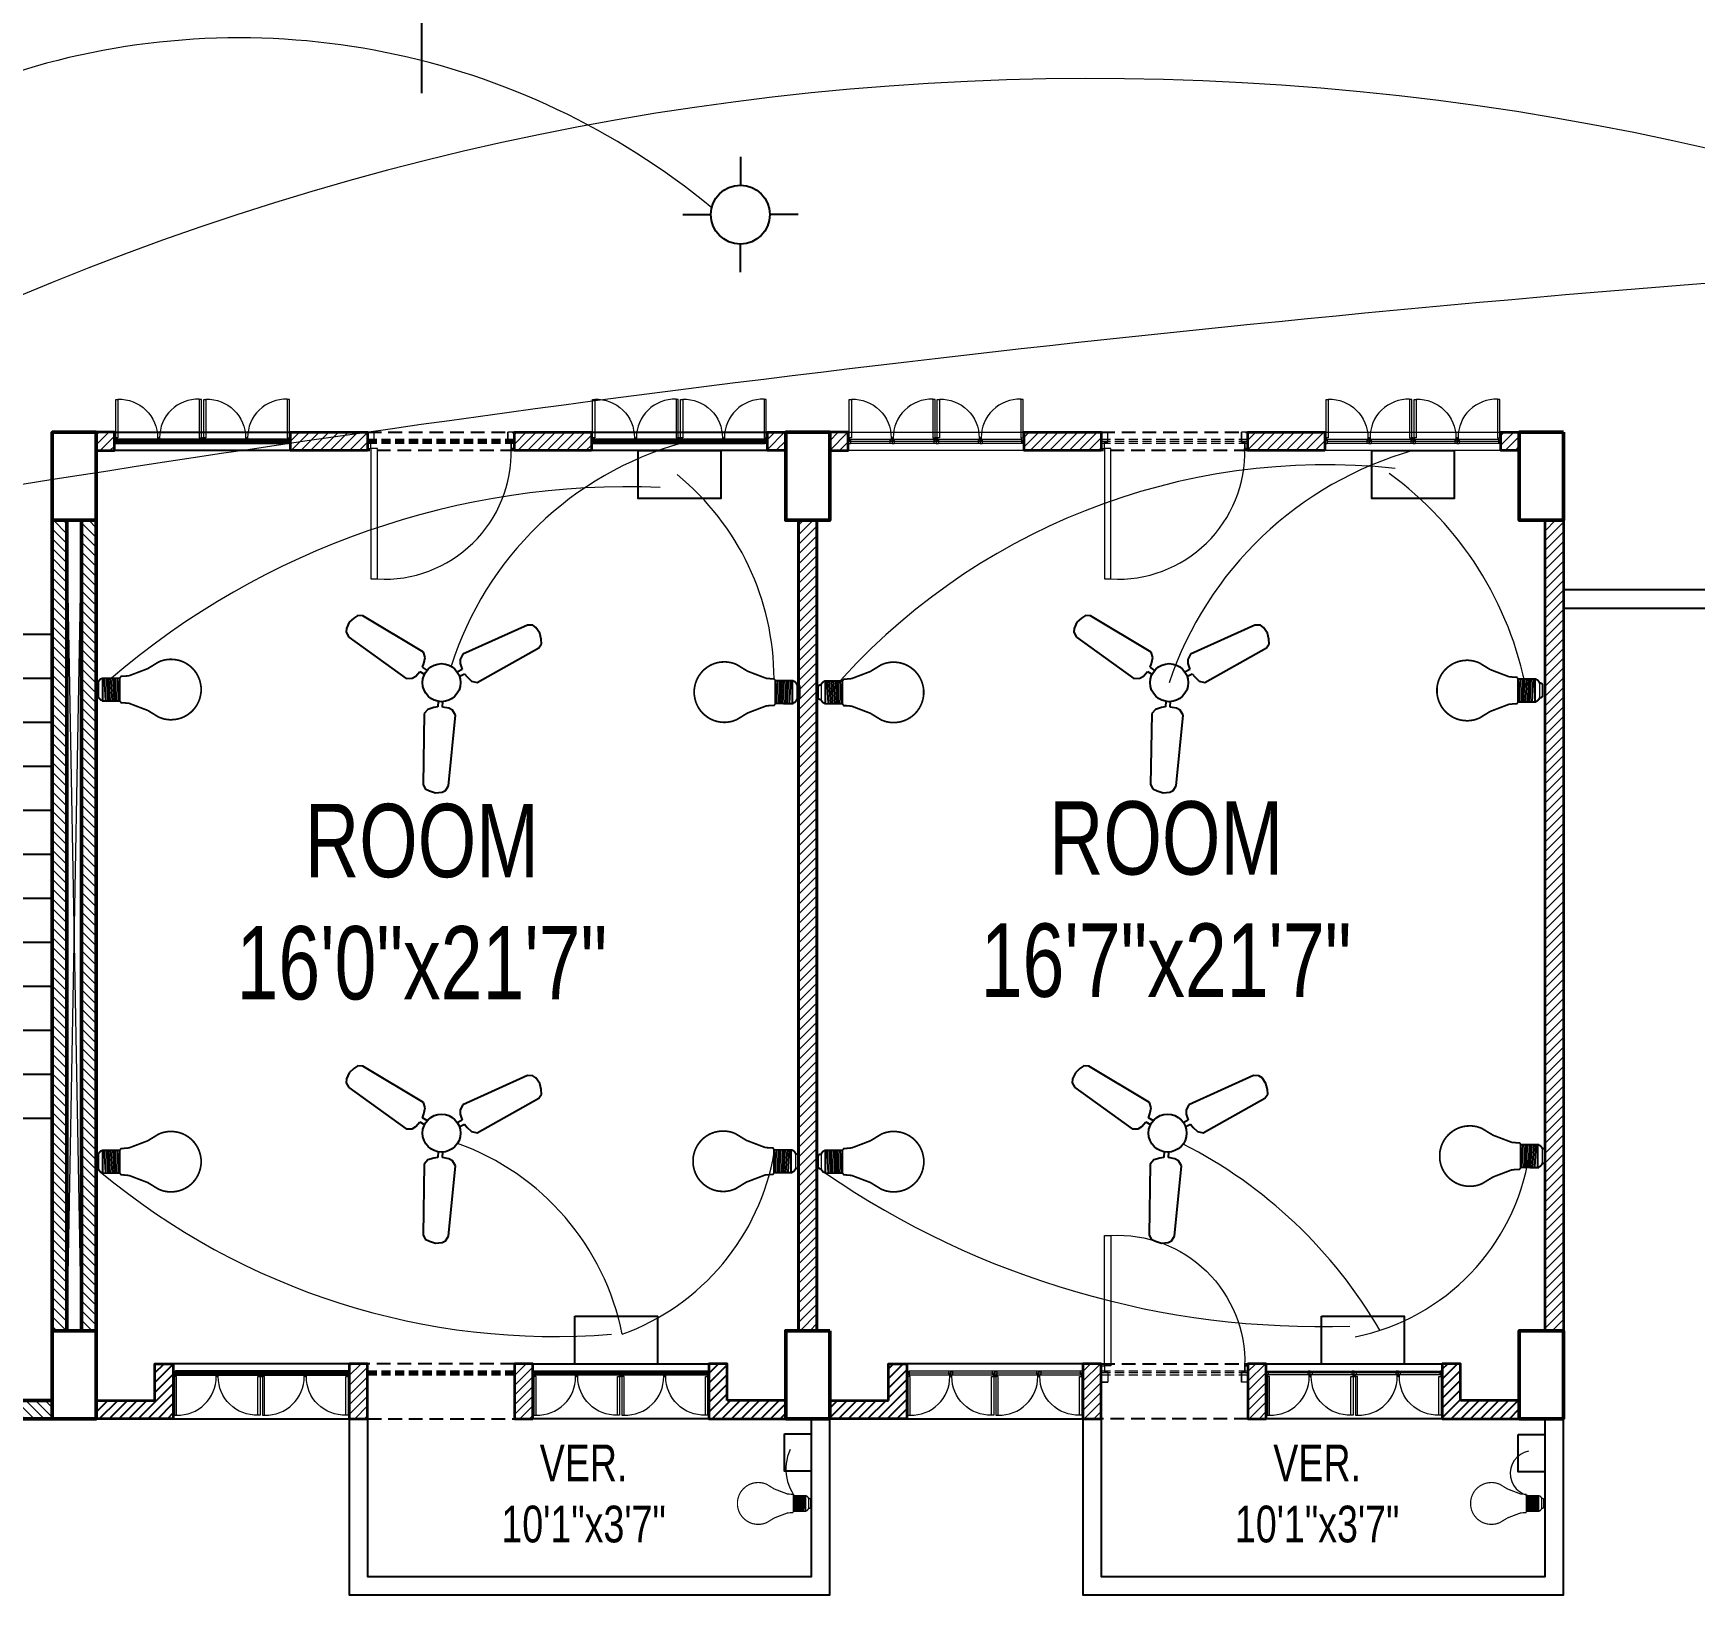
# Model space of a CAD drawing. Header units: inches. Extents: x -20263 to 10253, y -4567 to 3195.
# Drawn here: x -10349.5 to -9896.5, y 20.8 to 446.6 of the extents above; entities that cross this region are included whole.
import ezdxf

# ---------------------------------------------------------------- set-up
doc = ezdxf.new("R2010")
doc.units = ezdxf.units.IN
doc.header["$MEASUREMENT"] = 0
doc.linetypes.add('DASHED2', pattern=[0.375, 0.25, -0.125])
for name, color, linetype, lineweight in [('a', 2, 'Continuous', 5), ('A-TEXT', 7, 'Continuous', 5), ('ar-DOOR-WOOD', 44, 'Continuous', 0), ('light wiring', 1, 'Continuous', 5), ('Main Wall', 250, 'Continuous', 13)]:
    doc.layers.add(name, color=color, linetype=linetype, lineweight=lineweight)
doc.layers.add('BOX', color=7, linetype='Continuous')
doc.layers.add('liveline', color=1, linetype='Continuous')
doc.layers.add('hatch brick', color=32, linetype='Continuous', lineweight=0, transparency=0.4)
doc.styles.add('SIMPLE', font='romantic.ttf')
pattern_1 = [(45, (-64667.4789, -18619.158), (-1.325825215, 1.325825215), [])]
pattern_2 = [(45, (-64736.4789, -18621.158), (-1.325825215, 1.325825215), [])]
pattern_3 = [(45, (-64750.9789, -18621.158), (-1.325825215, 1.325825215), [])]
pattern_4 = [(45, (-64735.2676, -18621.158), (-1.325825215, 1.325825215), [])]
pattern_5 = [(45, (-64741.4789, -18873.158), (-1.325825215, 1.325825215), [])]
pattern_6 = [(45, (-64622.4789, -18619.158), (-1.325825215, 1.325825215), [])]

# ---------------------------------------------------------------- blocks, each defined once
blk = doc.blocks.new('stair final')
for points in [[(82, 124), (82, -90), (-70, -90), (-70, 124)], [(-37.5, 124), (-37.5, -49), (49.5, -49), (49.5, 122.75)], [(17, 100), (49.5, 124), (82, 100)], [(24.2, 100), (49.5, 124)], [(49.5, 124), (75, 100)], [(82, -8), (82, -90)]]:
    blk.add_lwpolyline(points)
blk.add_lwpolyline([(-5, 126), (17, 126), (17, -10), (-5, -10)], close=True)
blk.add_circle((-37.5, 124), 2.49)
at = {"layer": 'BOX', "ltscale": 2000}
for p, q in [((-5, 124), (-70, 124)), ((-5, 112), (-70, 112)), ((-5, 100), (-70, 100)), ((-5, 88), (-70, 88)), ((-5, 76), (-70, 76)), ((-5, 64), (-70, 64)), ((-5, 52), (-70, 52)), ((-5, 40), (-70, 40)), ((-5, 28), (-70, 28)), ((-5, 16), (-70, 16)), ((-5, 4), (-70, 4)), ((-5, -8), (-70, -8)), ((0, -8), (-3, -8)), ((15, -8), (12, -8))]:
    blk.add_line(p, q, dxfattribs=at)
at = {"layer": 'BOX', "linetype": 'DASHED2', "ltscale": 20}
for p, q in [((82, 124), (17, 124)), ((82, 112), (17, 112)), ((82, 100), (17, 100)), ((82, 88), (17, 88)), ((82, 76), (17, 76)), ((82, 64), (17, 64)), ((82, 52), (17, 52)), ((82, 40), (17, 40)), ((82, 28), (17, 28)), ((82, 16), (17, 16)), ((82, 4), (17, 4)), ((82, -8), (17, -8))]:
    blk.add_line(p, q, dxfattribs=at)
at = {"layer": 'BOX', "ltscale": 2000}
for points in [[(17, 124), (17, -10), (-5, -10), (-5, 124)], [(-3, 124), (15, 124)]]:
    blk.add_lwpolyline(points, dxfattribs=at)
blk.add_lwpolyline([(15, 124), (15, -8), (-3, -8), (-3, 124)], close=True, dxfattribs=at)
blk = doc.blocks.new('toilet stair block final')
at = {"layer": 'hatch brick'}
h = blk.add_hatch(dxfattribs=at)
h.set_pattern_fill('ANSI31', color=256, scale=15)
h.paths.add_polyline_path([(-233, 175.18), (-233, -45.82), (-229, -45.82), (-229, 175.18)])
h = blk.add_hatch(dxfattribs=at)
h.set_pattern_fill('ANSI31', color=256, scale=15)
h.set_pattern_definition([(45, (7, 0), (-1.325825, 1.325825), [])])
h.paths.add_polyline_path([(-225, 175.18), (-225, -45.82), (-221, -45.82), (-221, 175.18)])
h = blk.add_hatch(dxfattribs=at)
h.set_pattern_fill('ANSI31', color=256, scale=15)
h.paths.add_polyline_path([(-193, -64.82), (-193, -54.82), (-198, -54.82), (-198, -64.82), (-221, -64.82), (-221, -69.82), (-193, -69.82)])
for points in [[(-229, 175.18), (-225, -45.82)], [(-229, -45.82), (-225, 175.18)]]:
    blk.add_lwpolyline(points)
at = {"color": 0, "lineweight": 50}
blk.add_lwpolyline([(-193, -64.82), (-193, -54.82), (-198, -54.82), (-198, -64.82), (-221, -64.82), (-221, -69.82), (-193, -69.82)], close=True, dxfattribs=at)
at = {"layer": 'Main Wall', "color": 1, "lineweight": 50}
for points in [[(-233, 175.18), (-221, 175.18), (-221, 199.18), (-233, 199.18), (-233, 175.18)], [(-233, -69.82), (-221, -69.82), (-221, -45.82), (-233, -45.82), (-233, -69.82)]]:
    blk.add_lwpolyline(points, dxfattribs=at)
at = {"layer": 'Main Wall', "color": 0, "lineweight": 50}
for points in [[(-233, 175.18), (-233, -45.82), (-229, -45.82), (-229, 175.18)], [(-225, 175.18), (-225, -45.82), (-221, -45.82), (-221, 175.18)]]:
    blk.add_lwpolyline(points, close=True, dxfattribs=at)
blk.add_blockref('stair final', (-151, 20.18))
blk = doc.blocks.new('DOOR_45')
at = {"layer": 'ar-DOOR-WOOD'}
for p, q in [((-10968.75, 15427.44), (-10963.75, 15427.44)), ((-10968.75, 15427.44), (-10968.75, 15426.44)), ((-10963.75, 15427.44), (-10963.75, 15425.44)), ((-11008.75, 15426.44), (-11008.75, 15424.44)), ((-10968.75, 15426.44), (-11008.75, 15426.44)), ((-11008.75, 15424.44), (-10968.75, 15424.44)), ((-10968.75, 15424.44), (-10968.75, 15426.44)), ((-10968.75, 15426.44), (-10966.75, 15426.44)), ((-10966.75, 15426.44), (-10966.75, 15425.44)), ((-10966.75, 15425.44), (-10963.75, 15425.44)), ((-10968.75, 15382.44), (-10968.75, 15383.44)), ((-10968.75, 15383.44), (-10966.75, 15383.44)), ((-10968.75, 15382.44), (-10963.75, 15382.44)), ((-10966.75, 15384.44), (-10963.75, 15384.44)), ((-10966.75, 15383.44), (-10966.75, 15384.44)), ((-10963.75, 15382.44), (-10963.75, 15384.44))]:
    blk.add_line(p, q, dxfattribs=at)
for points in [[(-10963.75, 15427.44), (-10968.75, 15427.44), (-10968.75, 15426.44), (-10966.75, 15426.44), (-10966.75, 15425.44), (-10963.75, 15425.44)], [(-10968.75, 15426.44), (-11008.75, 15426.44), (-11008.75, 15424.44), (-10968.75, 15424.44)], [(-10968.75, 15383.44), (-10968.75, 15382.44), (-10963.75, 15382.44), (-10963.75, 15384.44), (-10966.75, 15384.44), (-10966.75, 15383.44)]]:
    blk.add_lwpolyline(points, close=True, dxfattribs=at)
blk.add_arc((-10969.89, 15422.35), 38.92, 176.9083, 271.677, dxfattribs=at)
blk = doc.blocks.new('DOOR_40')
at = {"layer": 'ar-DOOR-WOOD'}
for p, q in [((-11029.1, 15421.4), (-11064.1, 15421.4)), ((-11064.1, 15421.4), (-11064.1, 15419.4)), ((-11064.1, 15419.4), (-11029.1, 15419.4)), ((-11029.1, 15422.4), (-11024.1, 15422.4)), ((-11029.1, 15422.4), (-11029.1, 15421.4)), ((-11029.1, 15419.4), (-11029.1, 15421.4)), ((-11029.1, 15421.4), (-11027.1, 15421.4)), ((-11027.1, 15421.4), (-11027.1, 15420.4)), ((-11027.1, 15420.4), (-11024.1, 15420.4)), ((-11024.1, 15422.4), (-11024.1, 15420.4)), ((-11029.1, 15383.4), (-11027.1, 15383.4)), ((-11029.1, 15382.4), (-11029.1, 15383.4)), ((-11029.1, 15382.4), (-11024.1, 15382.4)), ((-11027.1, 15383.4), (-11027.1, 15384.4)), ((-11027.1, 15384.4), (-11024.1, 15384.4)), ((-11024.1, 15382.4), (-11024.1, 15384.4))]:
    blk.add_line(p, q, dxfattribs=at)
blk.add_arc((-11029.4, 15418.2), 34.8, 178.03, 270.3561, dxfattribs=at)
blk = doc.blocks.new('LED')
for p, q in [((-11.6, -7.7), (11.7, -7.7)), ((-11.6, -11), (11.7, -9.6)), ((-11.6, -13.3), (11.7, -11.8)), ((-11.5, -15.5), (11.8, -14.1)), ((-11.3, -17.8), (11.9, -16.3)), ((-12.1, -25.6), (11.9, -25.6)), ((-11.2, -20), (12.1, -18.6)), ((-11.2, -22.2), (12.1, -20.8)), ((-11.2, -24.5), (12.1, -23.1))]:
    blk.add_line(p, q)
at = {"lineweight": 9}
blk.add_line((7.8, -3.1), (-7.8, -3.1), dxfattribs=at)
for points, const_width in [([(5.3, 0), (5.4, 0), (5.7, 0), (6.1, -0.1), (6.6, -0.3), (7, -0.6), (7.2, -0.9), (7.4, -1.2), (7.5, -1.5), (7.7, -2), (7.7, -2.5), (7.8, -3.1), (7.7, -2.5), (7.7, -2), (7.5, -1.5), (7.4, -1.2), (7.2, -0.9), (7, -0.6), (6.6, -0.3), (6.1, -0.1), (5.7, 0), (5.4, 0), (5.3, 0), (-5.3, 0), (-5.4, 0), (-5.5, 0), (-5.8, 0), (-6.1, -0.1), (-6.4, -0.2), (-6.7, -0.5), (-7, -0.7), (-7.3, -1.1), (-7.6, -1.7), (-7.7, -2.3), (-7.8, -3.1), (-7.8, -3.1), (-7.9, -3.2), (-8.1, -3.2), (-8.3, -3.3), (-8.9, -3.6), (-9.6, -4.1), (-10.3, -4.7), (-11, -5.4), (-11.2, -5.9), (-11.4, -6.4), (-11.6, -7), (-11.6, -7.7), (-12.2, -7.7), (-12.1, -26)], 2), ([(-5.3, 0), (-5.4, 0), (-5.5, 0), (-5.8, 0), (-6.1, -0.1), (-6.4, -0.2), (-6.7, -0.5), (-7, -0.7), (-7.3, -1.1), (-7.6, -1.7), (-7.7, -2.3), (-7.8, -3.1)], 1), ([(11.9, -26.1), (11.9, -7.7), (11.7, -7.7), (11.6, -7), (11.4, -6.4), (11.2, -5.9), (11, -5.4), (10.3, -4.7), (9.6, -4.1), (8.9, -3.6), (8.3, -3.3), (7.9, -3.2), (7.8, -3.1), (7.8, -3.1)], 2), ([(-0.1, -111.1), (-0.2, -111.1), (-1, -111.1), (-1.8, -111.1), (-2.6, -111.1), (-3.4, -111), (-4.2, -110.9), (-5, -110.8), (-5.8, -110.6), (-6.6, -110.5), (-7.4, -110.3), (-8.1, -110.1), (-8.9, -109.9), (-9.6, -109.7), (-10.4, -109.5), (-11.1, -109.2), (-11.8, -108.9), (-12.5, -108.7), (-13.2, -108.3), (-13.9, -108), (-14.6, -107.7), (-15.3, -107.3), (-16, -106.9), (-16.6, -106.6), (-17.3, -106.2), (-17.9, -105.7), (-18.5, -105.3), (-19.2, -104.8), (-19.8, -104.4), (-20.4, -103.9), (-20.9, -103.4), (-21.5, -102.9), (-22.1, -102.4), (-22.6, -101.9), (-23.1, -101.3), (-23.7, -100.8), (-24.2, -100.2), (-24.6, -99.6), (-25.1, -99), (-25.6, -98.4), (-26, -97.8), (-26.5, -97.2), (-26.9, -96.5), (-27.3, -95.9), (-27.7, -95.2), (-28.1, -94.6), (-28.4, -93.9), (-28.8, -93.2), (-29.1, -92.5), (-29.4, -91.8), (-29.7, -91.1), (-30, -90.4), (-30.2, -89.6), (-30.5, -88.9), (-30.7, -88.1), (-30.9, -87.4), (-31.1, -86.6), (-31.2, -85.9), (-31.4, -85.1), (-31.5, -84.3), (-31.6, -83.5), (-31.7, -82.7), (-31.8, -81.9), (-31.8, -81.1), (-31.9, -80.3), (-31.9, -79.5), (-31.9, -78.2), (-31.8, -77), (-31.7, -75.8), (-31.5, -74.6), (-31.3, -73.4), (-31.1, -72.2), (-30.8, -71.1), (-30.4, -69.9), (-30, -68.8), (-29.6, -67.7), (-29.2, -66.6), (-22.1, -55), (-14.6, -35.3), (-14.1, -29.7), (-14.1, -27.1), (-12.1, -25.6)], 1.8), ([(-0.1, -111.1), (0, -111.1), (0.8, -111.1), (1.6, -111.1), (2.5, -111.1), (3.3, -111), (4, -110.9), (4.8, -110.8), (5.6, -110.6), (6.4, -110.5), (7.2, -110.3), (7.9, -110.1), (8.7, -109.9), (9.4, -109.7), (10.2, -109.5), (10.9, -109.2), (11.6, -108.9), (12.3, -108.7), (13, -108.3), (13.7, -108), (14.4, -107.7), (15.1, -107.3), (15.8, -106.9), (16.4, -106.6), (17.1, -106.2), (17.7, -105.7), (18.3, -105.3), (19, -104.8), (19.6, -104.4), (20.2, -103.9), (20.7, -103.4), (21.3, -102.9), (21.9, -102.4), (22.4, -101.9), (22.9, -101.3), (23.5, -100.8), (24, -100.2), (24.5, -99.6), (24.9, -99), (25.4, -98.4), (25.8, -97.8), (26.3, -97.2), (26.7, -96.5), (27.1, -95.9), (27.5, -95.2), (27.9, -94.6), (28.2, -93.9), (28.6, -93.2), (28.9, -92.5), (29.2, -91.8), (29.5, -91.1), (29.8, -90.4), (30, -89.6), (30.3, -88.9), (30.5, -88.1), (30.7, -87.4), (30.9, -86.6), (31, -85.9), (31.2, -85.1), (31.3, -84.3), (31.4, -83.5), (31.5, -82.7), (31.6, -81.9), (31.6, -81.1), (31.7, -80.3), (31.7, -79.5), (31.7, -78.2), (31.6, -77), (31.5, -75.8), (31.3, -74.6), (31.1, -73.4), (30.9, -72.2), (30.6, -71.1), (30.2, -69.9), (29.9, -68.8), (29.4, -67.7), (29, -66.6), (21.9, -55), (14.4, -35.3), (13.9, -29.7), (13.9, -27.1), (11.9, -25.6)], 1.8)]:
    blk.add_lwpolyline(points, dxfattribs=dict(const_width=const_width))
at = {"color": 7, "lineweight": 20}
blk.add_open_spline([(-9.8, -25.6), (-9.8, -25.6), (9.4, -25.6), (9.4, -25.6)], degree=3, dxfattribs=at)
blk = doc.blocks.new('6')
at = {"color": 7}
for p, q in [((3268.2, -2243.2), (3260.1, -2275.1)), ((3260.1, -2275.1), (3351.4, -2686.9)), ((3285.1, -2227.8), (3268.2, -2243.2)), ((3322, -2211.4), (3285.1, -2227.8)), ((3358.8, -2210.9), (3322, -2211.4)), ((3387.4, -2214.9), (3358.8, -2210.9)), ((3407.5, -2235.6), (3387.4, -2214.9)), ((3532.6, -2638.3), (3407.5, -2235.6)), ((3489.2, -2689.8), (3518.4, -2668.9)), ((3518.4, -2668.9), (3532.6, -2638.3)), ((3351.4, -2686.9), (3378.5, -2709.3)), ((3378.5, -2709.3), (3403, -2714.4)), ((3403, -2714.4), (3440.1, -2709.5)), ((3440.1, -2709.5), (3449.6, -2742.4)), ((3467.6, -2701.4), (3489.2, -2689.8)), ((3476.7, -2735.2), (3467.6, -2701.4)), ((3634.6, -2869.5), (3601.3, -2861.3)), ((3649, -2834.9), (3634.6, -2869.5)), ((3665.6, -2816.2), (3649, -2834.9)), ((3698.5, -2804), (3665.6, -2816.2)), ((4100.8, -2930.8), (3698.5, -2804)), ((3290.9, -2913.4), (3004.7, -3223.2)), ((3324.5, -2910.5), (3290.9, -2913.4)), ((3357.2, -2925.3), (3324.5, -2910.5)), ((3378, -2938.2), (3357.2, -2925.3)), ((3402.8, -2913.4), (3378, -2938.2)), ((3398.8, -2958), (3422.6, -2933.2)), ((3421.6, -2987.7), (3398.8, -2958)), ((3594.1, -2888.3), (3627.9, -2897.4)), ((3627.9, -2897.4), (3627.1, -2921.8)), ((3627.1, -2921.8), (3630.6, -2957.5)), ((3630.6, -2957.5), (3650, -2985.2)), ((4124.4, -2953.8), (4100.8, -2930.8)), ((4129.3, -2976.1), (4124.4, -2953.8)), ((3112.6, -3331), (3423.5, -3046)), ((3429.5, -3011.4), (3421.6, -2987.7)), ((3423.5, -3046), (3429.5, -3011.4)), ((3650, -2985.2), (4061.4, -3078.2)), ((4089.3, -3071.2), (4107, -3048.4)), ((4107, -3048.4), (4125, -3016.3)), ((4125, -3016.3), (4129.3, -2976.1)), ((4061.4, -3078.2), (4089.3, -3071.2)), ((3004.7, -3223.2), (2996.8, -3250.9)), ((2996.8, -3250.9), (3007.7, -3277.6)), ((3007.7, -3277.6), (3026.5, -3309.3)), ((3026.5, -3309.3), (3059.1, -3333)), ((3059.1, -3333), (3080.9, -3339.9)), ((3080.9, -3339.9), (3112.6, -3331))]:
    blk.add_line(p, q, dxfattribs=at)
blk.add_circle((3491.2, -2845.6), 113.2, dxfattribs=at)

msp = doc.modelspace()

# ---------------------------------------------------------------- hatches: boundary and pattern name
h = msp.add_hatch()
h.set_pattern_fill('ANSI31', color=256, scale=15)
h.set_pattern_definition(pattern_2)
h.paths.add_polyline_path([(-10316.327, 73.761), (-10316.327, 83.761), (-10311.327, 83.761), (-10311.327, 68.761), (-10332.327, 68.761), (-10332.327, 73.761), (-10332.327, 73.761)])
h = msp.add_hatch()
h.set_pattern_fill('ANSI31', color=256, scale=15)
h.set_pattern_definition(pattern_2)
h.paths.add_polyline_path([(-10160.327, 73.761), (-10160.327, 83.761), (-10165.327, 83.761), (-10165.327, 68.761), (-10144.327, 68.761), (-10144.327, 73.761), (-10144.327, 73.761)])
h = msp.add_hatch()
h.set_pattern_fill('ANSI31', color=256, scale=15)
h.set_pattern_definition(pattern_2)
h.paths.add_polyline_path([(-10116.327, 73.761), (-10116.327, 83.761), (-10111.327, 83.761), (-10111.327, 68.761), (-10132.327, 68.761), (-10132.327, 73.761), (-10132.327, 73.761)])
h = msp.add_hatch()
h.set_pattern_fill('ANSI31', color=256, scale=15)
h.set_pattern_definition(pattern_2)
h.paths.add_polyline_path([(-9960.327, 73.761), (-9960.327, 83.761), (-9965.327, 83.761), (-9965.327, 68.761), (-9944.327, 68.761), (-9944.327, 73.761), (-9944.327, 73.761)])
at = {"layer": 'hatch brick'}
h = msp.add_hatch(dxfattribs=at)
h.set_pattern_fill('ANSI31', color=256, scale=15)
h.set_pattern_definition(pattern_3)
h.paths.add_polyline_path([(-10332.327, 332.761), (-10327.327, 332.761), (-10327.327, 337.761), (-10332.327, 337.761)])
h = msp.add_hatch(dxfattribs=at)
h.set_pattern_fill('ANSI31', color=256, scale=15)
h.set_pattern_definition(pattern_5)
h.paths.add_polyline_path([(-10258.327, 332.761), (-10279.327, 332.761), (-10279.327, 337.761), (-10258.327, 337.761)])
h = msp.add_hatch(dxfattribs=at)
h.set_pattern_fill('ANSI31', color=256, scale=15)
h.set_pattern_definition(pattern_4)
h.paths.add_polyline_path([(-10197.327, 332.761), (-10218.327, 332.761), (-10218.327, 337.761), (-10197.327, 337.761)])
h = msp.add_hatch(dxfattribs=at)
h.set_pattern_fill('ANSI31', color=256, scale=15)
h.set_pattern_definition(pattern_2)
h.paths.add_polyline_path([(-10144.327, 332.761), (-10149.327, 332.761), (-10149.327, 337.761), (-10144.327, 337.761)])
h = msp.add_hatch(dxfattribs=at)
h.set_pattern_fill('ANSI31', color=256, scale=15)
h.set_pattern_definition(pattern_3)
h.paths.add_polyline_path([(-10132.327, 332.761), (-10127.327, 332.761), (-10127.327, 337.761), (-10132.327, 337.761)])
h = msp.add_hatch(dxfattribs=at)
h.set_pattern_fill('ANSI31', color=256, scale=15)
h.set_pattern_definition(pattern_5)
h.paths.add_polyline_path([(-10058.327, 332.761), (-10079.327, 332.761), (-10079.327, 337.761), (-10058.327, 337.761)])
h = msp.add_hatch(dxfattribs=at)
h.set_pattern_fill('ANSI31', color=256, scale=15)
h.set_pattern_definition(pattern_4)
h.paths.add_polyline_path([(-9997.327, 332.761), (-10018.327, 332.761), (-10018.327, 337.761), (-9997.327, 337.761)])
h = msp.add_hatch(dxfattribs=at)
h.set_pattern_fill('ANSI31', color=256, scale=15)
h.set_pattern_definition(pattern_2)
h.paths.add_polyline_path([(-9944.327, 332.761), (-9949.327, 332.761), (-9949.327, 337.761), (-9944.327, 337.761)])
h = msp.add_hatch(dxfattribs=at)
h.set_pattern_fill('ANSI31', color=256, scale=15)
h.set_pattern_definition(pattern_2)
h.paths.add_polyline_path([(-10140.827, 313.761), (-10135.827, 313.761), (-10135.827, 92.761), (-10140.827, 92.761)])
h = msp.add_hatch(dxfattribs=at)
h.set_pattern_fill('ANSI31', color=256, scale=15)
h.set_pattern_definition(pattern_2)
h.paths.add_polyline_path([(-10135.827, 313.761), (-10140.827, 313.761), (-10140.827, 92.761), (-10135.827, 92.761)])
h = msp.add_hatch(dxfattribs=at)
h.set_pattern_fill('ANSI31', color=256, scale=15)
h.set_pattern_definition([(45, (-64732.9789, -18621.158), (-1.325825215, 1.325825215), [])])
h.paths.add_polyline_path([(-9937.327, 313.761), (-9932.327, 313.761), (-9932.327, 92.761), (-9937.327, 92.761)])
h = msp.add_hatch(dxfattribs=at)
h.set_pattern_fill('ANSI31', color=256, scale=15)
h.set_pattern_definition(pattern_1)
h.paths.add_polyline_path([(-10258.327, 68.761), (-10258.327, 83.761), (-10258.327, 83.761), (-10263.327, 83.761), (-10263.327, 68.761)])
h = msp.add_hatch(dxfattribs=at)
h.set_pattern_fill('ANSI31', color=256, scale=15)
h.set_pattern_definition(pattern_6)
h.paths.add_polyline_path([(-10213.327, 68.761), (-10213.327, 83.761), (-10213.327, 83.761), (-10218.327, 83.761), (-10218.327, 68.761)])
h = msp.add_hatch(dxfattribs=at)
h.set_pattern_fill('ANSI31', color=256, scale=15)
h.set_pattern_definition(pattern_1)
h.paths.add_polyline_path([(-10058.327, 68.761), (-10058.327, 83.761), (-10058.327, 83.761), (-10063.327, 83.761), (-10063.327, 68.761)])
h = msp.add_hatch(dxfattribs=at)
h.set_pattern_fill('ANSI31', color=256, scale=15)
h.set_pattern_definition(pattern_6)
h.paths.add_polyline_path([(-10013.327, 68.761), (-10013.327, 83.761), (-10013.327, 83.761), (-10018.327, 83.761), (-10018.327, 68.761)])

# ---------------------------------------------------------------- linework, layer by layer
at = {"color": 30, "true_color": 0xf8991e}
for p, q in [((-10156.688, 412.86), (-10156.688, 405.173)), ((-10172.409, 397.139), (-10164.722, 397.139)), ((-10140.967, 397.139), (-10148.654, 397.139)), ((-10156.688, 381.418), (-10156.688, 389.105))]:
    msp.add_line(p, q, dxfattribs=at)
at = {"color": 1, "lineweight": 50}
for points in [[(-10332.327, 337.761), (-10344.327, 337.761), (-10344.327, 313.761), (-10332.327, 313.761), (-10332.327, 337.761)], [(-10132.327, 337.761), (-10144.327, 337.761), (-10144.327, 313.761), (-10132.327, 313.761), (-10132.327, 337.761)], [(-10332.327, 92.761), (-10344.327, 92.761), (-10344.327, 68.761), (-10332.327, 68.761), (-10332.327, 92.761)], [(-10132.327, 92.761), (-10144.327, 92.761), (-10144.327, 68.761), (-10132.327, 68.761), (-10132.327, 92.761)]]:
    msp.add_lwpolyline(points, dxfattribs=at)
at = {"lineweight": 35}
for points in [[(-10332.327, 332.761), (-10327.327, 332.761), (-10327.327, 337.761), (-10332.327, 337.761)], [(-10197.327, 332.761), (-10218.327, 332.761), (-10218.327, 337.761), (-10197.327, 337.761)], [(-10144.327, 332.761), (-10149.327, 332.761), (-10149.327, 337.761), (-10144.327, 337.761)], [(-10258.327, 68.761), (-10258.327, 83.761), (-10258.327, 83.761), (-10258.327, 83.761), (-10263.327, 83.761), (-10263.327, 68.761)], [(-10213.327, 68.761), (-10213.327, 83.761), (-10213.327, 83.761), (-10213.327, 83.761), (-10218.327, 83.761), (-10218.327, 68.761)]]:
    msp.add_lwpolyline(points, close=True, dxfattribs=at)
for points in [[(-10327.327, 337.761), (-10279.327, 337.761), (-10279.327, 332.761), (-10327.327, 332.761)], [(-10197.327, 337.761), (-10149.327, 337.761), (-10149.327, 332.761), (-10197.327, 332.761)], [(-9932.327, 289.761), (-9744.327, 289.761), (-9744.327, 294.761), (-9932.327, 294.761)], [(-10311.327, 68.761), (-10263.327, 68.761), (-10263.327, 83.761), (-10311.327, 83.761)], [(-10165.327, 68.761), (-10213.327, 68.761), (-10213.327, 83.761), (-10165.327, 83.761)], [(-10111.327, 68.761), (-10063.327, 68.761), (-10063.327, 83.761), (-10111.327, 83.761)], [(-9965.327, 68.761), (-10013.327, 68.761), (-10013.327, 83.761), (-9965.327, 83.761)]]:
    msp.add_lwpolyline(points, close=True)
at = {"color": 150}
for points in [[(-10327.327, 334.761), (-10279.927, 334.761), (-10279.927, 335.761), (-10327.327, 335.761)], [(-10327.327, 334.761), (-10279.927, 334.761), (-10279.927, 335.261), (-10327.327, 335.261)], [(-10196.727, 334.761), (-10149.927, 334.761), (-10149.927, 335.761), (-10196.727, 335.761)], [(-10196.727, 334.761), (-10149.927, 334.761), (-10149.927, 335.261), (-10196.727, 335.261)], [(-10263.327, 81.761), (-10310.727, 81.761), (-10310.727, 80.761), (-10263.327, 80.761)], [(-10263.327, 81.761), (-10310.727, 81.761), (-10310.727, 81.261), (-10263.327, 81.261)], [(-10213.327, 81.761), (-10165.927, 81.761), (-10165.927, 80.761), (-10213.327, 80.761)], [(-10213.327, 81.761), (-10165.927, 81.761), (-10165.927, 81.261), (-10213.327, 81.261)]]:
    msp.add_lwpolyline(points, close=True, dxfattribs=at)
at = {"lineweight": 35}
for points in [[(-10258.327, 332.761), (-10258.327, 332.761), (-10279.327, 332.761), (-10279.327, 337.761), (-10258.327, 337.761), (-10258.327, 332.761)], [(-10316.327, 73.761), (-10316.327, 83.761), (-10311.327, 83.761), (-10311.327, 68.761), (-10332.327, 68.761), (-10332.327, 73.761), (-10332.327, 73.761), (-10332.327, 73.761), (-10316.327, 73.761)], [(-10160.327, 73.761), (-10160.327, 83.761), (-10165.327, 83.761), (-10165.327, 68.761), (-10144.327, 68.761), (-10144.327, 73.761), (-10144.327, 73.761), (-10144.327, 73.761), (-10160.327, 73.761)]]:
    msp.add_lwpolyline(points, dxfattribs=at)
at = {"linetype": 'DASHED2', "ltscale": 15}
for points in [[(-10258.327, 337.761), (-10218.327, 337.761), (-10218.327, 332.761), (-10258.327, 332.761)], [(-10058.327, 337.761), (-10018.327, 337.761), (-10018.327, 332.761), (-10058.327, 332.761)], [(-10258.327, 68.761), (-10218.327, 68.761), (-10218.327, 83.761), (-10258.327, 83.761)], [(-10058.327, 83.761), (-10018.327, 83.761), (-10018.327, 68.761), (-10058.327, 68.761)]]:
    msp.add_lwpolyline(points, close=True, dxfattribs=at)
at = {"color": 150, "linetype": 'DASHED2', "ltscale": 10}
for points in [[(-10258.327, 335.761), (-10218.327, 335.761), (-10218.327, 334.761), (-10258.327, 334.761)], [(-10258.327, 335.761), (-10218.327, 335.761), (-10218.327, 335.261), (-10258.327, 335.261)], [(-10258.327, 81.761), (-10218.327, 81.761), (-10218.327, 80.761), (-10258.327, 80.761)], [(-10258.327, 81.761), (-10218.327, 81.761), (-10218.327, 81.261), (-10258.327, 81.261)]]:
    msp.add_lwpolyline(points, close=True, dxfattribs=at)
at = {"color": 116, "true_color": 0x136734}
for points in [[(-10184.581, 332.761), (-10162.073, 332.761), (-10162.073, 319.677), (-10184.581, 319.677)], [(-9984.581, 332.761), (-9962.073, 332.761), (-9962.073, 319.677), (-9984.581, 319.677)], [(-10201.831, 96.71), (-10179.324, 96.71), (-10179.324, 83.627), (-10201.831, 83.627)], [(-9998.261, 96.762), (-9975.754, 96.762), (-9975.754, 83.678), (-9998.261, 83.678)], [(-10144.632, 64.684), (-10137.4, 64.684), (-10137.4, 54.483), (-10144.632, 54.483)], [(-9944.639, 64.466), (-9937.407, 64.466), (-9937.407, 54.266), (-9944.639, 54.266)]]:
    msp.add_lwpolyline(points, close=True, dxfattribs=at)
for points in [[(-10263.327, 68.761), (-10263.327, 20.761), (-10132.327, 20.761), (-10132.327, 68.761)], [(-10258.327, 68.761), (-10258.327, 25.761), (-10137.327, 25.761), (-10137.327, 68.761)], [(-10063.327, 68.761), (-10063.327, 20.761), (-9932.327, 20.761), (-9932.327, 68.761)], [(-10058.327, 68.761), (-10058.327, 25.761), (-9937.327, 25.761), (-9937.327, 68.761)]]:
    msp.add_lwpolyline(points)
at = {"color": 30, "true_color": 0xf8991e}
msp.add_circle((-10156.688, 397.139), 8.034, dxfattribs=at)
at = {"layer": 'a'}
for centre, radius, start, end in [((-10148.17, 246.566), 91.55, 105.55938, 162.59912), ((-9946.691, 238.235), 98.207, 105.73687, 161.44542), ((-10257.268, 78.23), 69.665, 11.22369, 70.33466), ((-10095.47, 27.217), 130.779, 30.13764, 62.94229)]:
    msp.add_arc(centre, radius, start, end, dxfattribs=at)
at = {"layer": 'light wiring'}
for centre, radius, start, end in [((-10293.367, 242.972), 202.345, 50.44434, 163.23298), ((-10060.991, -315.499), 749.715, 71.961648, 124.636898), ((-9424.03, -5498.326), 5895.435, 90.6659731, 100.4353464), ((-10219.637, 270.447), 72.114, 0.0643, 50.64725), ((-9997.011, 150.423), 178.476, 83.94053, 139.27231), ((-10035.612, 249.803), 94.854, 10.72338, 53.9605), ((-10187.021, 105.947), 216.965, 87.75792, 130.57938), ((-10210.958, 152.335), 64.426, 289.98883, 350.26036), ((-10000.921, 149.933), 59.995, 281.41581, 350.9423), ((-10207.195, 284.745), 193.566, 230.15339, 274.55431), ((-9998.693, 332.04), 238.132, 235.52249, 271.96932), ((-10131.574, 55.041), 12.73, 155.13086, 227.13673), ((-9940.669, 53.85), 6.137, 100.53332, 278.02007)]:
    msp.add_arc(centre, radius, start, end, dxfattribs=at)
at = {"layer": 'liveline'}
msp.add_line((-10243.635, 460.283), (-10243.635, 430.283), dxfattribs=at)
at = {"layer": 'Main Wall', "color": 1, "lineweight": 50}
for points in [[(-10132.327, 337.761), (-10144.327, 337.761), (-10144.327, 313.761), (-10132.327, 313.761), (-10132.327, 337.761)], [(-9932.327, 337.761), (-9944.327, 337.761), (-9944.327, 313.761), (-9932.327, 313.761), (-9932.327, 337.761)], [(-10132.327, 92.761), (-10144.327, 92.761), (-10144.327, 68.761), (-10132.327, 68.761), (-10132.327, 92.761)], [(-9932.327, 92.761), (-9944.327, 92.761), (-9944.327, 68.761), (-9932.327, 68.761), (-9932.327, 92.761)]]:
    msp.add_lwpolyline(points, dxfattribs=at)
at = {"layer": 'Main Wall', "lineweight": 35}
for points in [[(-10132.327, 332.761), (-10127.327, 332.761), (-10127.327, 337.761), (-10132.327, 337.761)], [(-9997.327, 332.761), (-10018.327, 332.761), (-10018.327, 337.761), (-9997.327, 337.761)], [(-9944.327, 332.761), (-9949.327, 332.761), (-9949.327, 337.761), (-9944.327, 337.761)], [(-10140.827, 313.761), (-10135.827, 313.761), (-10135.827, 92.761), (-10140.827, 92.761)], [(-10135.827, 313.761), (-10140.827, 313.761), (-10140.827, 92.761), (-10135.827, 92.761)], [(-9937.327, 313.761), (-9932.327, 313.761), (-9932.327, 92.761), (-9937.327, 92.761)], [(-10058.327, 68.761), (-10058.327, 83.761), (-10058.327, 83.761), (-10058.327, 83.761), (-10063.327, 83.761), (-10063.327, 68.761)], [(-10013.327, 68.761), (-10013.327, 83.761), (-10013.327, 83.761), (-10013.327, 83.761), (-10018.327, 83.761), (-10018.327, 68.761)]]:
    msp.add_lwpolyline(points, close=True, dxfattribs=at)
at = {"layer": 'Main Wall'}
for points in [[(-10127.327, 337.761), (-10079.327, 337.761), (-10079.327, 332.761), (-10127.327, 332.761)], [(-9997.327, 337.761), (-9949.327, 337.761), (-9949.327, 332.761), (-9997.327, 332.761)]]:
    msp.add_lwpolyline(points, close=True, dxfattribs=at)
at = {"layer": 'Main Wall', "color": 150}
for points in [[(-10127.327, 334.761), (-10079.927, 334.761), (-10079.927, 335.761), (-10127.327, 335.761)], [(-10127.327, 334.761), (-10079.927, 334.761), (-10079.927, 335.261), (-10127.327, 335.261)], [(-9996.727, 334.761), (-9949.927, 334.761), (-9949.927, 335.761), (-9996.727, 335.761)], [(-9996.727, 334.761), (-9949.927, 334.761), (-9949.927, 335.261), (-9996.727, 335.261)], [(-10063.327, 81.761), (-10110.727, 81.761), (-10110.727, 80.761), (-10063.327, 80.761)], [(-10063.327, 81.761), (-10110.727, 81.761), (-10110.727, 81.261), (-10063.327, 81.261)], [(-10013.327, 81.761), (-9965.927, 81.761), (-9965.927, 80.761), (-10013.327, 80.761)], [(-10013.327, 81.761), (-9965.927, 81.761), (-9965.927, 81.261), (-10013.327, 81.261)]]:
    msp.add_lwpolyline(points, close=True, dxfattribs=at)
at = {"layer": 'Main Wall', "lineweight": 35}
for points in [[(-10058.327, 332.761), (-10058.327, 332.761), (-10079.327, 332.761), (-10079.327, 337.761), (-10058.327, 337.761), (-10058.327, 332.761)], [(-10116.327, 73.761), (-10116.327, 83.761), (-10111.327, 83.761), (-10111.327, 68.761), (-10132.327, 68.761), (-10132.327, 73.761), (-10132.327, 73.761), (-10132.327, 73.761), (-10116.327, 73.761)], [(-9960.327, 73.761), (-9960.327, 83.761), (-9965.327, 83.761), (-9965.327, 68.761), (-9944.327, 68.761), (-9944.327, 73.761), (-9944.327, 73.761), (-9944.327, 73.761), (-9960.327, 73.761)]]:
    msp.add_lwpolyline(points, dxfattribs=at)
at = {"layer": 'Main Wall', "color": 150, "linetype": 'DASHED2', "ltscale": 10}
for points in [[(-10058.327, 334.761), (-10018.327, 334.761), (-10018.327, 335.761), (-10058.327, 335.761)], [(-10058.327, 334.761), (-10018.327, 334.761), (-10018.327, 335.261), (-10058.327, 335.261)], [(-10058.327, 80.761), (-10018.327, 80.761), (-10018.327, 81.761), (-10058.327, 81.761)], [(-10058.327, 80.761), (-10018.327, 80.761), (-10018.327, 81.261), (-10058.327, 81.261)]]:
    msp.add_lwpolyline(points, close=True, dxfattribs=at)

# ---------------------------------------------------------------- block references
at = {"color": 40, "true_color": 0xf8d731, "xscale": 0.04578869434389712, "yscale": 0.04578869434389712, "zscale": 0.04578869434389712, "rotation": 41.8550425353075}
for p in [(-10444.183, 259.872), (-10245.801, 259.872), (-10444.183, 137.039), (-10246.238, 137.039)]:
    msp.add_blockref('6', p, dxfattribs=at)
at = {"color": 1}
for p, xscale, yscale, zscale, rotation in [((-10332.528, 267.642), 0.2590482185936613, 0.2590482185936613, 0.2590482185936613, 90), ((-10140.5, 266.939), -0.2590482185936613, 0.2590482185936613, 0.2590482185936613, 270), ((-10135.515, 266.866), 0.2590482185936613, 0.2590482185936613, 0.2590482185936613, 90), ((-9938, 267.375), -0.2590482185936613, 0.2590482185936613, 0.2590482185936613, 270), ((-10332.528, 138.89), 0.2590482185936613, 0.2590482185936613, 0.2590482185936613, 90), ((-10140.827, 139.01), -0.2590482185936613, 0.2590482185936613, 0.2590482185936613, 269.9999999998945), ((-10135.483, 138.89), 0.2590482185936613, 0.2590482185936613, 0.2590482185936613, 90), ((-9937.26, 140.411), -0.2590482185936613, 0.2590482185936613, 0.2590482185936613, 269.9999999998945), ((-10137.581, 45.681), -0.1793349189005943, 0.1793349189005943, 0.1793349189005943, 269.9999999998945), ((-9937.69, 45.681), -0.1793349189005943, 0.1793349189005943, 0.1793349189005943, 269.9999999998945)]:
    msp.add_blockref('LED', p, dxfattribs=dict(at, xscale=xscale, yscale=yscale, zscale=zscale, rotation=rotation))
at = {"layer": 'Main Wall', "lineweight": 35, "xscale": -1}
msp.add_blockref('toilet stair block final', (-10565.327, 138.577), dxfattribs=at)
at = {"layer": 'Main Wall', "extrusion": (0, 0, -1)}
for name, p, xscale, yscale, zscale, rotation in [('DOOR_40', (5700.593, -2972.48), 0.2999999999999546, 0.2999999999999546, -0.2999999999999545, 270), ('DOOR_40', (5676.593, -2972.48), 0.2999999999999546, 0.2999999999999546, -0.2999999999999545, 270), ('DOOR_40', (5570.593, -2972.48), 0.2999999999999546, 0.2999999999999546, -0.2999999999999545, 270), ('DOOR_40', (5546.593, -2972.48), 0.2999999999999546, 0.2999999999999546, -0.2999999999999545, 270), ('DOOR_40', (5500.593, -2972.48), 0.2999999999999546, 0.2999999999999546, -0.2999999999999546, 270), ('DOOR_40', (5476.593, -2972.48), 0.2999999999999546, 0.2999999999999546, -0.2999999999999546, 270), ('DOOR_40', (5370.593, -2972.48), 0.2999999999999546, 0.2999999999999546, -0.2999999999999546, 270), ('DOOR_40', (5346.593, -2972.48), 0.2999999999999546, 0.2999999999999546, -0.2999999999999546, 270), ('DOOR_45', (-3654.957, -9666.795), 0.8888888888889142, 0.8888888888889142, -0.8888888888889142, 270), ('DOOR_40', (14914.06, 3389.001), 0.2999999999999545, 0.2999999999999545, -0.2999999999999545, 90), ('DOOR_40', (14890.06, 3389.001), 0.2999999999999545, 0.2999999999999545, -0.2999999999999545, 90), ('DOOR_40', (14816.06, 3389.001), 0.2999999999999545, 0.2999999999999545, -0.2999999999999545, 90), ('DOOR_40', (14792.06, 3389.001), 0.2999999999999545, 0.2999999999999545, -0.2999999999999545, 90), ('DOOR_40', (14714.06, 3389.001), 0.2999999999999545, 0.2999999999999545, -0.2999999999999545, 90), ('DOOR_40', (14690.06, 3389.001), 0.2999999999999545, 0.2999999999999545, -0.2999999999999545, 90), ('DOOR_40', (14616.06, 3389.001), 0.2999999999999545, 0.2999999999999545, -0.2999999999999545, 90), ('DOOR_40', (14592.06, 3389.001), 0.2999999999999545, 0.2999999999999545, -0.2999999999999545, 90)]:
    msp.add_blockref(name, p, dxfattribs=dict(at, xscale=xscale, yscale=yscale, zscale=zscale, rotation=rotation))
at = {"layer": 'Main Wall'}
for name, p, xscale, yscale, zscale, rotation in [('DOOR_40', (-14930.06, -2972.48), 0.2999999999999545, 0.2999999999999545, 0.2999999999999545, 270), ('DOOR_40', (-14906.06, -2972.48), 0.2999999999999545, 0.2999999999999545, 0.2999999999999545, 270), ('DOOR_40', (-14800.06, -2972.48), 0.2999999999999545, 0.2999999999999545, 0.2999999999999545, 270), ('DOOR_40', (-14776.06, -2972.48), 0.2999999999999545, 0.2999999999999545, 0.2999999999999545, 270), ('DOOR_40', (-14730.06, -2972.48), 0.2999999999999545, 0.2999999999999545, 0.2999999999999545, 270), ('DOOR_40', (-14706.06, -2972.48), 0.2999999999999545, 0.2999999999999545, 0.2999999999999545, 270), ('DOOR_40', (-14600.06, -2972.48), 0.2999999999999545, 0.2999999999999545, 0.2999999999999545, 270), ('DOOR_40', (-14576.06, -2972.48), 0.2999999999999545, 0.2999999999999545, 0.2999999999999545, 270), ('DOOR_45', (3454.957, 10083.316), 0.8888888888889142, 0.8888888888889142, 0.8888888888889142, 90), ('DOOR_45', (3654.957, 10083.316), 0.8888888888889142, 0.8888888888889142, 0.8888888888889142, 90), ('DOOR_40', (-5684.593, 3389.001), 0.2999999999999545, 0.2999999999999545, 0.2999999999999545, 90), ('DOOR_40', (-5660.593, 3389.001), 0.2999999999999545, 0.2999999999999545, 0.2999999999999545, 90), ('DOOR_40', (-5586.593, 3389.001), 0.2999999999999545, 0.2999999999999545, 0.2999999999999545, 90), ('DOOR_40', (-5562.593, 3389.001), 0.2999999999999545, 0.2999999999999545, 0.2999999999999545, 90), ('DOOR_40', (-5484.593, 3389.001), 0.2999999999999545, 0.2999999999999545, 0.2999999999999545, 90), ('DOOR_40', (-5460.593, 3389.001), 0.2999999999999545, 0.2999999999999545, 0.2999999999999545, 90), ('DOOR_40', (-5386.593, 3389.001), 0.2999999999999545, 0.2999999999999545, 0.2999999999999545, 90), ('DOOR_40', (-5362.593, 3389.001), 0.2999999999999545, 0.2999999999999545, 0.2999999999999545, 90)]:
    msp.add_blockref(name, p, dxfattribs=dict(at, xscale=xscale, yscale=yscale, zscale=zscale, rotation=rotation))

# ---------------------------------------------------------------- texts
at = {"layer": 'A-TEXT', "attachment_point": 9, "style": 'SIMPLE'}
for s, insert, char_height, width in [('\\pxqc;{\\fSwis721 LtCn BT|b0|i0|c0|p34;ROOM\\P16\'0"x21\'7"}', (-10170.073, 182.816), 20, 146.91866), ('\\pxqc;{\\fSwis721 LtCn BT|b0|i0|c0|p34;ROOM\\P16\'7"x21\'7"}', (-9967.176, 183.53), 20, 146.91866), ('\\pxqc;{\\fSwis721 LtCn BT|b0|i0|c0|p34;VER.\\P10\'1"x3\'7"}', (-10162.721, 34.914), 10, 73.45933), ('\\pxqc;{\\fSwis721 LtCn BT|b0|i0|c0|p34;VER.\\P10\'1"x3\'7"}', (-9962.721, 34.914), 10, 73.45933)]:
    msp.add_mtext(s, dxfattribs=dict(at, insert=insert, char_height=char_height, width=width))

doc.saveas('drawing.dxf')
